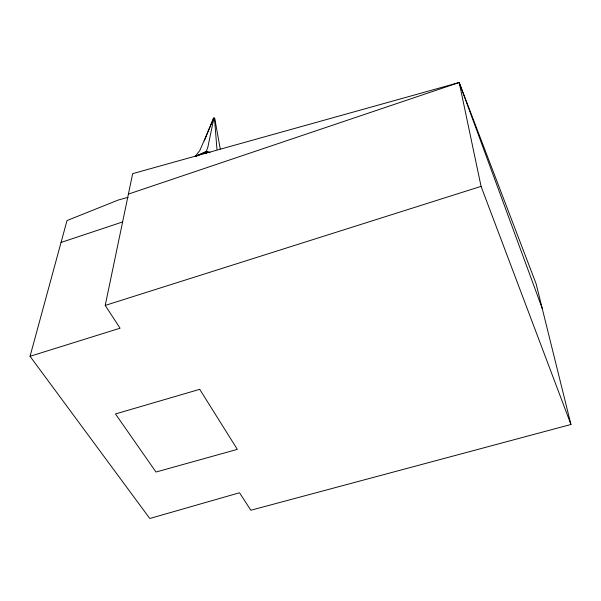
<?xml version="1.0" encoding="UTF-8"?>
<svg xmlns="http://www.w3.org/2000/svg" width="601" height="601" viewBox="0 0 601 601"><rect width="100%" height="100%" fill="white"/><g stroke="black" fill="none" stroke-linecap="round" stroke-linejoin="round"><path stroke-width="0.9" d="M206.181 153.608L206.398 151.813L209.854 152.722M30.05 356.303L120.057 328.199L105.22 305.413L132.663 173.651L459.187 82.51L536.122 283.807L570.95 424.479L250.857 510.241L239.529 492.76L149.792 518.49L30.05 356.303L67.019 220.537L118.389 199.99L128.043 197.346M213.926 117.961L207.901 146.982L206.331 151.399L195.182 156.32L199.787 150.566L213.926 117.961L214.76 118.54L220.251 148.935M204.317 140.874L213.438 118.187M214.76 118.54L214.121 119.223M195.573 156.583L206.398 151.813M128.404 194.1L459.187 82.51L542.215 308.403M61.054 242.451L122.627 221.942M105.22 305.413L481.063 186.363L459.187 82.51M206.331 151.399L209.892 152.338M213.287 118.645L213.573 119.073M481.063 186.363L570.95 424.479M214.474 118.112L216.953 149.371M199.712 389.328L115.475 413.946L155.982 472.033L237.335 449.368L199.712 389.328"/></g></svg>
